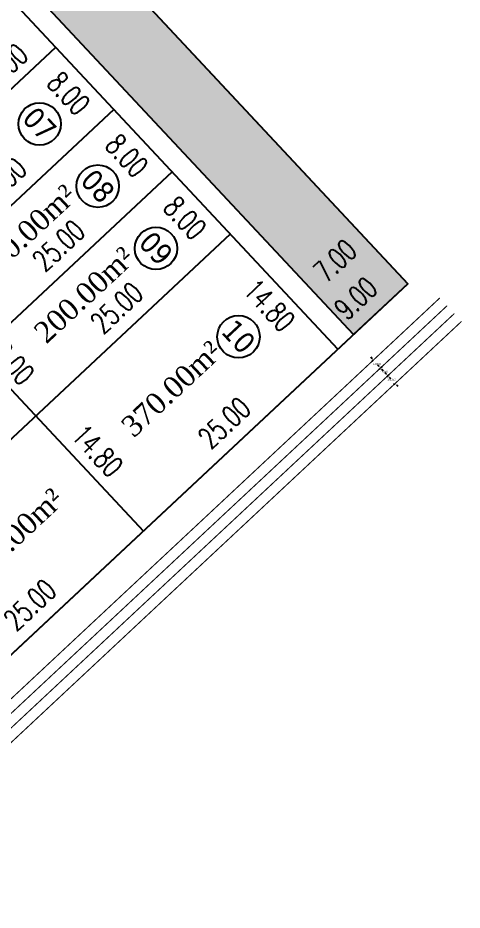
# Model space of a CAD drawing. Header units: metres. Extents: x 437145 to 438174, y 9614495 to 9615043.
# Drawn here: x 437663.3 to 437705.1, y 9614763.3 to 9614847.1 of the extents above; entities that cross this region are included whole.
import ezdxf

# ---------------------------------------------------------------- set-up
doc = ezdxf.new("R2010")
doc.units = ezdxf.units.M
doc.header["$PDMODE"] = 35
doc.header["$PDSIZE"] = 0.1
doc.layers.add('Borda da Terraplenagem', color=7, linetype='Continuous', lineweight=13)
for name, color, linetype in [('COTAS', 10, 'Continuous'), ('Layer3', 1, 'Continuous'), ('M_FIO', 32, 'Continuous'), ('ÁREA', 7, 'Continuous')]:
    doc.layers.add(name, color=color, linetype=linetype)
doc.styles.add('COTAS', font='romans.shx', dxfattribs={"width": 0.7})
doc.styles.add('tahoma', font='tahoma.ttf')
doc.styles.add('ÁREA', font='times.ttf', dxfattribs={"height": 2})
doc.dimstyles.new('C-75', dxfattribs={"dimtxt": 2, "dimasz": 0.2, "dimexe": 0, "dimexo": 0, "dimgap": 1, "dimtad": 0, "dimzin": 4, "dimdsep": 46, "dimtxsty": 'COTAS', "dimblk1": 'BOL-COT', "dimblk2": 'BOL-COT', "dimsah": 1, "dimcen": 0.1, "dimse1": 1, "dimse2": 1, "dimsd1": 1, "dimsd2": 1, "dimclrd": 8, "dimclre": 256, "dimaunit": 1, "dimadec": 3, "dimazin": 0, "dimtfac": 0.5, "dimtix": 1, "dimtmove": 0, "dimatfit": 3, "dimldrblk": 'BOL-COT', "dimfxl": 1, "dimtolj": 1, "dimtzin": 0, "dimarcsym": 0})
doc.dimstyles.get("Standard").update_dxf_attribs({"dimtxt": 0.18, "dimasz": 0.18, "dimexe": 0.18, "dimexo": 0.0625, "dimgap": 0.09, "dimtad": 0, "dimtih": 1, "dimtoh": 1, "dimdec": 4, "dimzin": 0, "dimdsep": 46, "dimtxsty": 'Standard', "dimcen": 0.09, "dimadec": 0, "dimazin": 0, "dimtfac": 1, "dimtdec": 4, "dimtofl": 0, "dimtmove": 0, "dimatfit": 3, "dimfxl": 1, "dimtolj": 1, "dimtzin": 0, "dimarcsym": 0})

# ---------------------------------------------------------------- blocks, each defined once
blk = doc.blocks.new('*D3')
at = {"layer": 'Borda da Terraplenagem', "color": 0, "lineweight": -2, "transparency": 16777216}
for p, q in [((437696.585, 9614815.102), (437696.462, 9614815.234)), ((437696.662, 9614814.928), (437696.576, 9614814.848)), ((437697.345, 9614814.198), (437697.259, 9614814.118)), ((437697.513, 9614814.109), (437697.636, 9614813.977))]:
    blk.add_line(p, q, dxfattribs=at)
at = {"layer": 'Borda da Terraplenagem', "color": 0, "transparency": 16777216}
for points in [[(437696.606, 9614815.123), (437696.563, 9614815.082), (437696.707, 9614814.971)], [(437697.535, 9614814.129), (437697.491, 9614814.088), (437697.39, 9614814.24)]]:
    blk.add_solid(points, dxfattribs=at)
at = {"layer": 'Defpoints', "color": 0, "transparency": 16777216}
for p in [(437696.707, 9614814.971), (437697.39, 9614814.24), (437697.39, 9614814.24)]:
    blk.add_point(p, dxfattribs=at)
at = {"layer": 'Borda da Terraplenagem', "color": 0, "transparency": 16777216, "insert": (437697.049, 9614814.606), "char_height": 0.18, "attachment_point": 5}
blk.add_mtext('\\A1;1.0000', dxfattribs=at)
blk = doc.blocks.new('*D4')
at = {"layer": 'Borda da Terraplenagem', "color": 0, "lineweight": -2, "transparency": 16777216}
for p, q in [((437697.267, 9614814.372), (437697.145, 9614814.503)), ((437697.436, 9614814.283), (437697.522, 9614814.363)), ((437698.119, 9614813.553), (437698.205, 9614813.633)), ((437698.196, 9614813.378), (437698.319, 9614813.247))]:
    blk.add_line(p, q, dxfattribs=at)
at = {"layer": 'Borda da Terraplenagem', "color": 0, "transparency": 16777216}
for points in [[(437697.289, 9614814.392), (437697.246, 9614814.351), (437697.39, 9614814.24)], [(437698.218, 9614813.399), (437698.174, 9614813.358), (437698.073, 9614813.51)]]:
    blk.add_solid(points, dxfattribs=at)
at = {"layer": 'Defpoints', "color": 0, "transparency": 16777216}
for p in [(437697.39, 9614814.24), (437697.39, 9614814.24), (437698.073, 9614813.51)]:
    blk.add_point(p, dxfattribs=at)
at = {"layer": 'Borda da Terraplenagem', "color": 0, "transparency": 16777216, "insert": (437697.732, 9614813.875), "char_height": 0.18, "attachment_point": 5}
blk.add_mtext('\\A1;1.0000', dxfattribs=at)
blk = doc.blocks.new('*D5')
at = {"layer": 'Borda da Terraplenagem', "color": 0, "lineweight": -2, "transparency": 16777216}
for p, q in [((437697.95, 9614813.641), (437697.827, 9614813.773)), ((437698.028, 9614813.467), (437697.942, 9614813.387)), ((437698.711, 9614812.737), (437698.625, 9614812.656)), ((437698.879, 9614812.648), (437699.002, 9614812.516))]:
    blk.add_line(p, q, dxfattribs=at)
at = {"layer": 'Borda da Terraplenagem', "color": 0, "transparency": 16777216}
for points in [[(437697.972, 9614813.662), (437697.928, 9614813.621), (437698.073, 9614813.51)], [(437698.901, 9614812.668), (437698.857, 9614812.627), (437698.756, 9614812.779)]]:
    blk.add_solid(points, dxfattribs=at)
at = {"layer": 'Defpoints', "color": 0, "transparency": 16777216}
for p in [(437698.073, 9614813.51), (437698.073, 9614813.51), (437698.756, 9614812.779)]:
    blk.add_point(p, dxfattribs=at)
at = {"layer": 'Borda da Terraplenagem', "color": 0, "transparency": 16777216, "insert": (437698.415, 9614813.145), "char_height": 0.18, "attachment_point": 5}
blk.add_mtext('\\A1;1.0000', dxfattribs=at)
blk = doc.blocks.new('*D85')
at = {"layer": 'Defpoints', "color": 0, "transparency": 16777216}
for p in [(2854.279, 967.558), (2852.221, 959.558), (2854.279, 959.558)]:
    blk.add_point(p, dxfattribs=at)
at = {"layer": 'Layer3', "transparency": 16777216, "insert": (2852.221, 963.558), "char_height": 2, "attachment_point": 5, "rotation": 270.00204, "style": 'COTAS'}
blk.add_mtext('\\A1;8.00', dxfattribs=at)
blk = doc.blocks.new('BOL-COT')
at = {"layer": 'COTAS'}
for p, q in [((-2, 0), (2, 0)), ((0, -3), (0, 3))]:
    blk.add_line(p, q, dxfattribs=at)
blk.add_circle((0, 0), 0.4, dxfattribs=at)
blk = doc.blocks.new('*D88')
at = {"layer": 'Defpoints', "color": 0, "transparency": 16777216}
for p in [(2854.278, 990.558), (2852.126, 967.558), (2854.279, 967.558)]:
    blk.add_point(p, dxfattribs=at)
at = {"layer": 'Layer3', "transparency": 16777216, "insert": (2852.126, 979.058), "char_height": 2, "attachment_point": 5, "rotation": 270.00204, "style": 'COTAS'}
blk.add_mtext('\\A1;23.00', dxfattribs=at)
blk = doc.blocks.new('*D89')
at = {"layer": 'Defpoints', "color": 0, "transparency": 16777216}
for p in [(2854.279, 959.558), (2852.221, 951.558), (2854.28, 951.558)]:
    blk.add_point(p, dxfattribs=at)
at = {"layer": 'Layer3', "transparency": 16777216, "insert": (2852.221, 955.558), "char_height": 2, "attachment_point": 5, "rotation": 270.00204, "style": 'COTAS'}
blk.add_mtext('\\A1;8.00', dxfattribs=at)
blk = doc.blocks.new('*D90')
at = {"layer": 'Defpoints', "color": 0, "transparency": 16777216}
for p in [(2854.28, 943.558), (2852.397, 928.758), (2854.281, 928.758)]:
    blk.add_point(p, dxfattribs=at)
at = {"layer": 'Layer3', "transparency": 16777216, "insert": (2852.397, 936.158), "char_height": 2, "attachment_point": 5, "rotation": 270.00204, "style": 'COTAS'}
blk.add_mtext('\\A1;14.80', dxfattribs=at)
blk = doc.blocks.new('*D91')
at = {"layer": 'Defpoints', "color": 0, "transparency": 16777216}
for p in [(2854.28, 951.558), (2852.222, 943.558), (2854.28, 943.558)]:
    blk.add_point(p, dxfattribs=at)
at = {"layer": 'Layer3', "transparency": 16777216, "insert": (2852.221, 947.558), "char_height": 2, "attachment_point": 5, "rotation": 270.00204, "style": 'COTAS'}
blk.add_mtext('\\A1;8.00', dxfattribs=at)
blk = doc.blocks.new('*D100')
at = {"layer": 'Defpoints', "color": 0, "transparency": 16777216}
for p in [(2854.279, 969.505), (2845.279, 967.558), (2854.279, 967.558)]:
    blk.add_point(p, dxfattribs=at)
at = {"layer": 'Layer3', "transparency": 16777216, "insert": (2849.779, 969.504), "char_height": 2, "attachment_point": 5, "rotation": 0.00204, "style": 'COTAS'}
blk.add_mtext('\\A1;9.00', dxfattribs=at)
blk = doc.blocks.new('*D101')
at = {"layer": 'Defpoints', "color": 0, "transparency": 16777216}
for p in [(2829.28, 930.974), (2804.281, 928.756), (2829.281, 928.757)]:
    blk.add_point(p, dxfattribs=at)
at = {"layer": 'Layer3', "transparency": 16777216, "insert": (2816.78, 930.973), "char_height": 2, "attachment_point": 5, "rotation": 0.00204, "style": 'COTAS'}
blk.add_mtext('\\A1;25.00', dxfattribs=at)
blk = doc.blocks.new('*D102')
at = {"layer": 'Defpoints', "color": 0, "transparency": 16777216}
for p in [(2829.28, 945.774), (2804.28, 943.556), (2829.28, 943.557)]:
    blk.add_point(p, dxfattribs=at)
at = {"layer": 'Layer3', "transparency": 16777216, "insert": (2816.78, 945.773), "char_height": 2, "attachment_point": 5, "rotation": 0.00204, "style": 'COTAS'}
blk.add_mtext('\\A1;25.00', dxfattribs=at)
blk = doc.blocks.new('*D105')
at = {"layer": 'Defpoints', "color": 0, "transparency": 16777216}
for p in [(2854.28, 930.975), (2829.281, 928.757), (2854.281, 928.758)]:
    blk.add_point(p, dxfattribs=at)
at = {"layer": 'Layer3', "transparency": 16777216, "insert": (2841.78, 930.974), "char_height": 2, "attachment_point": 5, "rotation": 0.00204, "style": 'COTAS'}
blk.add_mtext('\\A1;25.00', dxfattribs=at)
blk = doc.blocks.new('*D106')
at = {"layer": 'Defpoints', "color": 0, "transparency": 16777216}
for p in [(2854.28, 945.775), (2829.28, 943.557), (2854.28, 943.558)]:
    blk.add_point(p, dxfattribs=at)
at = {"layer": 'Layer3', "transparency": 16777216, "insert": (2841.78, 945.774), "char_height": 2, "attachment_point": 5, "rotation": 0.00204, "style": 'COTAS'}
blk.add_mtext('\\A1;25.00', dxfattribs=at)
blk = doc.blocks.new('*D107')
at = {"layer": 'Defpoints', "color": 0, "transparency": 16777216}
for p in [(2854.28, 953.775), (2829.28, 951.557), (2854.28, 951.558)]:
    blk.add_point(p, dxfattribs=at)
at = {"layer": 'Layer3', "transparency": 16777216, "insert": (2841.78, 953.774), "char_height": 2, "attachment_point": 5, "rotation": 0.00204, "style": 'COTAS'}
blk.add_mtext('\\A1;25.00', dxfattribs=at)
blk = doc.blocks.new('*D108')
at = {"layer": 'Defpoints', "color": 0, "transparency": 16777216}
for p in [(2854.279, 961.775), (2829.279, 959.557), (2854.279, 959.558)]:
    blk.add_point(p, dxfattribs=at)
at = {"layer": 'Layer3', "transparency": 16777216, "insert": (2841.779, 961.774), "char_height": 2, "attachment_point": 5, "rotation": 0.00204, "style": 'COTAS'}
blk.add_mtext('\\A1;25.00', dxfattribs=at)
blk = doc.blocks.new('*D121')
at = {"layer": 'Defpoints', "color": 0, "transparency": 16777216}
for p in [(2833.158, 944.605), (2831.275, 929.805), (2833.158, 929.805)]:
    blk.add_point(p, dxfattribs=at)
at = {"layer": 'Layer3', "transparency": 16777216, "insert": (2831.275, 937.205), "char_height": 2, "attachment_point": 5, "rotation": 270.00204, "style": 'COTAS'}
blk.add_mtext('\\A1;14.80', dxfattribs=at)
blk = doc.blocks.new('*D122')
at = {"layer": 'Defpoints', "color": 0, "transparency": 16777216}
for p in [(2833.158, 952.605), (2831.099, 944.605), (2833.158, 944.605)]:
    blk.add_point(p, dxfattribs=at)
at = {"layer": 'Layer3', "transparency": 16777216, "insert": (2831.099, 948.605), "char_height": 2, "attachment_point": 5, "rotation": 270.00204, "style": 'COTAS'}
blk.add_mtext('\\A1;8.00', dxfattribs=at)
blk = doc.blocks.new('*D872')
at = {"layer": 'Defpoints', "color": 0, "transparency": 16777216}
for p in [(2863.28, 931.089), (2854.281, 928.758), (2863.281, 928.758)]:
    blk.add_point(p, dxfattribs=at)
at = {"layer": 'Layer3', "transparency": 16777216, "insert": (2858.78, 931.089), "char_height": 2, "attachment_point": 5, "rotation": 0.00204, "style": 'COTAS'}
blk.add_mtext('\\A1;9.00', dxfattribs=at)
blk = doc.blocks.new('*D873')
at = {"layer": 'Defpoints', "color": 0, "transparency": 16777216}
for p in [(2856.28, 934.5), (2863.28, 934.998), (2863.28, 934.5)]:
    blk.add_point(p, dxfattribs=at)
at = {"layer": 'Layer3', "transparency": 16777216, "insert": (2859.78, 934.997), "char_height": 2, "attachment_point": 5, "rotation": 0.00204, "style": 'COTAS'}
blk.add_mtext('\\A1;7.00', dxfattribs=at)
blk = doc.blocks.new('atutu')
h = blk.add_hatch(color=252)
h.dxf.hatch_style = 1
h.paths.add_polyline_path([(2863.271, 1159.558), (2832.441, 1159.557), (2829.27, 1162.729), (2829.271, 1186.557), (2822.271, 1186.557), (2822.27, 1162.728), (2819.098, 1159.557), (2712.444, 1159.553), (2709.272, 1162.724), (2709.271, 1186.548), (2702.271, 1186.553), (2702.272, 1162.724), (2699.101, 1159.552), (2531.944, 1159.546), (2528.772, 1162.718), (2528.771, 1186.546), (2521.771, 1186.546), (2521.772, 1162.718), (2518.601, 1159.546), (2436.444, 1159.543), (2433.273, 1162.713), (2433.273, 1186.282), (2426.273, 1186.282), (2426.282, 928.758), (2433.282, 928.743), (2433.28, 991.384), (2436.439, 994.543), (2521.437, 994.546), (2521.437, 994.546), (2524.218, 994.546), (2531.218, 994.546), (2534.78, 994.547), (2534.769, 994.547), (2792.107, 994.556), (2795.278, 991.384), (2795.281, 928.756), (2802.281, 928.756), (2802.278, 991.395), (2805.439, 994.556), (2853.118, 994.558), (2856.278, 991.397), (2856.281, 928.758), (2863.271, 928.758)])
h.paths.add_polyline_path([(2612.273, 1149.378), (2612.278, 1004.721), (2609.106, 1001.549), (2561.45, 1001.548), (2558.278, 1004.719), (2558.273, 1149.376), (2561.444, 1152.548), (2609.101, 1152.549)], flags=16)
h.paths.add_polyline_path([(2619.273, 1149.378), (2622.444, 1152.55), (2670.101, 1152.551), (2673.273, 1149.38), (2673.278, 1004.723), (2670.106, 1001.551), (2622.45, 1001.55), (2619.278, 1004.721)], flags=16)
h.paths.add_polyline_path([(2551.273, 1149.376), (2551.278, 1004.719), (2548.106, 1001.547), (2500.45, 1001.545), (2497.278, 1004.717), (2497.273, 1149.374), (2500.444, 1152.545), (2548.101, 1152.547)], flags=16)
h.paths.add_polyline_path([(2680.273, 1149.38), (2683.444, 1152.552), (2731.101, 1152.554), (2734.273, 1149.382), (2734.278, 1004.725), (2731.106, 1001.554), (2683.45, 1001.552), (2680.278, 1004.723)], flags=16)
h.paths.add_polyline_path([(2490.273, 1149.373), (2490.278, 1004.717), (2487.106, 1001.545), (2436.452, 1001.543), (2433.279, 1004.716), (2433.274, 1149.373), (2436.444, 1152.543), (2487.101, 1152.545)], flags=16)
h.paths.add_polyline_path([(2741.273, 1149.382), (2744.444, 1152.554), (2792.101, 1152.556), (2795.273, 1149.384), (2795.278, 1004.727), (2792.106, 1001.556), (2744.45, 1001.554), (2741.278, 1004.725)], flags=16)
h.paths.add_polyline_path([(2802.273, 1149.384), (2805.444, 1152.556), (2853.101, 1152.558), (2856.273, 1149.386), (2856.278, 1004.73), (2853.106, 1001.558), (2805.45, 1001.556), (2802.278, 1004.728)], flags=16)
at = {"layer": 'Layer3', "color": 0}
for points in [[(2829.271, 1186.553), (2863.271, 1186.554), (2863.271, 928.758), (2435.281, 928.759)], [(2863.281, 928.758), (2863.272, 1161.558)], [(2829.278, 992.557), (2829.281, 928.757)], [(2854.281, 928.758), (2854.278, 990.558)], [(2854.279, 967.558), (2804.279, 967.556)], [(2854.279, 959.558), (2804.279, 959.556)], [(2854.28, 951.558), (2804.28, 951.556)], [(2854.28, 943.558), (2804.28, 943.556)], [(2426.282, 928.758), (2863.281, 928.758)]]:
    blk.add_lwpolyline(points, dxfattribs=at)
for centre in [(2848.267, 963.335), (2848.267, 955.335), (2848.268, 947.335), (2848.268, 935.98)]:
    blk.add_circle(centre, 1.991, dxfattribs=at)
at = {"layer": 'M_FIO'}
for points in [[(2863.271, 1159.558), (2863.271, 1159.558), (2863.271, 928.758), (2856.281, 928.758)], [(2856.281, 928.758), (2856.278, 991.386)], [(2856.281, 928.758), (2856.278, 991.386)]]:
    blk.add_lwpolyline(points, dxfattribs=at)
at = {"layer": 'Layer3', "color": 5, "char_height": 2, "attachment_point": 5, "rotation": 270.04973, "style": 'tahoma'}
for s, insert in [('\\A1;07', (2848.267, 963.335)), ('\\A1;08', (2848.267, 955.335)), ('\\A1;09', (2848.268, 947.335)), ('\\A1;10', (2848.268, 935.98))]:
    blk.add_mtext(s, dxfattribs=dict(at, insert=insert))
at = {"layer": 'ÁREA', "linetype": 'Continuous', "lineweight": -2, "extrusion": (0.026231, -0.000470843, 0.999656), "style": 'ÁREA'}
for s, p in [('200.00m²', (1006.486, -2816.128, 69.353)), ('200.00m²', (998.487, -2816.271, 69.357)), ('370.00m²', (986.107, -2796.15, 68.706)), ('370.00m²', (986.441, -2816.451, 69.362))]:
    blk.add_text(s, height=2, rotation=271, dxfattribs=at).set_placement(p)
at = {"layer": 'Layer3', "color": 0}
for p1, p2, distance, picture, middle in [((2854.278, 990.558), (2854.279, 967.558), -2.153, '*D88', (2852.126, 979.058)), ((2845.279, 967.558), (2854.279, 967.558), 1.947, '*D100', (2849.779, 969.504)), ((2854.279, 967.558), (2854.279, 959.558), -2.058, '*D85', (2852.221, 963.558)), ((2829.279, 959.557), (2854.279, 959.558), 2.217, '*D108', (2841.779, 961.774)), ((2854.279, 959.558), (2854.28, 951.558), -2.058, '*D89', (2852.221, 955.558)), ((2829.28, 951.557), (2854.28, 951.558), 2.217, '*D107', (2841.78, 953.774)), ((2833.158, 952.605), (2833.158, 944.605), -2.058, '*D122', (2831.099, 948.605)), ((2854.28, 951.558), (2854.28, 943.558), -2.058, '*D91', (2852.221, 947.558)), ((2804.28, 943.556), (2829.28, 943.557), 2.217, '*D102', (2816.78, 945.773)), ((2829.28, 943.557), (2854.28, 943.558), 2.217, '*D106', (2841.78, 945.774)), ((2833.158, 944.605), (2833.158, 929.805), -1.883, '*D121', (2831.275, 937.205)), ((2854.28, 943.558), (2854.281, 928.758), -1.883, '*D90', (2852.397, 936.158)), ((2856.28, 934.5), (2863.28, 934.5), 0.497, '*D873', (2859.78, 934.997)), ((2804.281, 928.756), (2829.281, 928.757), 2.217, '*D101', (2816.78, 930.973)), ((2829.281, 928.757), (2854.281, 928.758), 2.217, '*D105', (2841.78, 930.974)), ((2854.281, 928.758), (2863.281, 928.758), 2.331, '*D872', (2858.78, 931.089))]:
    dim = blk.add_aligned_dim(p1=p1, p2=p2, distance=distance, dimstyle='C-75', dxfattribs=at)
    dim.commit()
    dim.dimension.update_dxf_attribs({"geometry": picture, "text_midpoint": middle})

msp = doc.modelspace()

# ---------------------------------------------------------------- linework, layer by layer
at = {"layer": 'Borda da Terraplenagem', "color": 5, "const_width": 0.1}
for points in [[(437382.41652, 9614521.15674), (437702.95222, 9614820.80882)], [(437384.46766, 9614518.96748), (437705.00095, 9614818.61731)]]:
    msp.add_lwpolyline(points, dxfattribs=at)
at = {"layer": 'Borda da Terraplenagem', "color": 4, "const_width": 0.1}
for points in [[(437383.10024, 9614520.42698), (437703.63513, 9614820.07831)], [(437383.78395, 9614519.69723), (437704.31804, 9614819.34781)]]:
    msp.add_lwpolyline(points, dxfattribs=at)

# ---------------------------------------------------------------- block references
at = {"rotation": 43.07140519794264}
msp.add_blockref('atutu', (436242.56989, 9612188.32106), dxfattribs=at)

# ---------------------------------------------------------------- dimensions: what is measured, and where the dimension line sits
at = {"layer": 'Borda da Terraplenagem', "color": 2}
for p1, p2, picture, middle in [((437696.70747, 9614814.97093), (437697.39038, 9614814.24043), '*D3', (437697.04893, 9614814.60568)), ((437698.07329, 9614813.50992), (437697.39038, 9614814.24043), '*D4', (437697.73183, 9614813.87517)), ((437698.7562, 9614812.77942), (437698.07329, 9614813.50992), '*D5', (437698.41474, 9614813.14467))]:
    dim = msp.add_aligned_dim(p1=p1, p2=p2, distance=0, dimstyle='Standard', dxfattribs=at)
    dim.commit()
    dim.dimension.update_dxf_attribs({"geometry": picture, "text_midpoint": middle})

doc.saveas('drawing.dxf')
